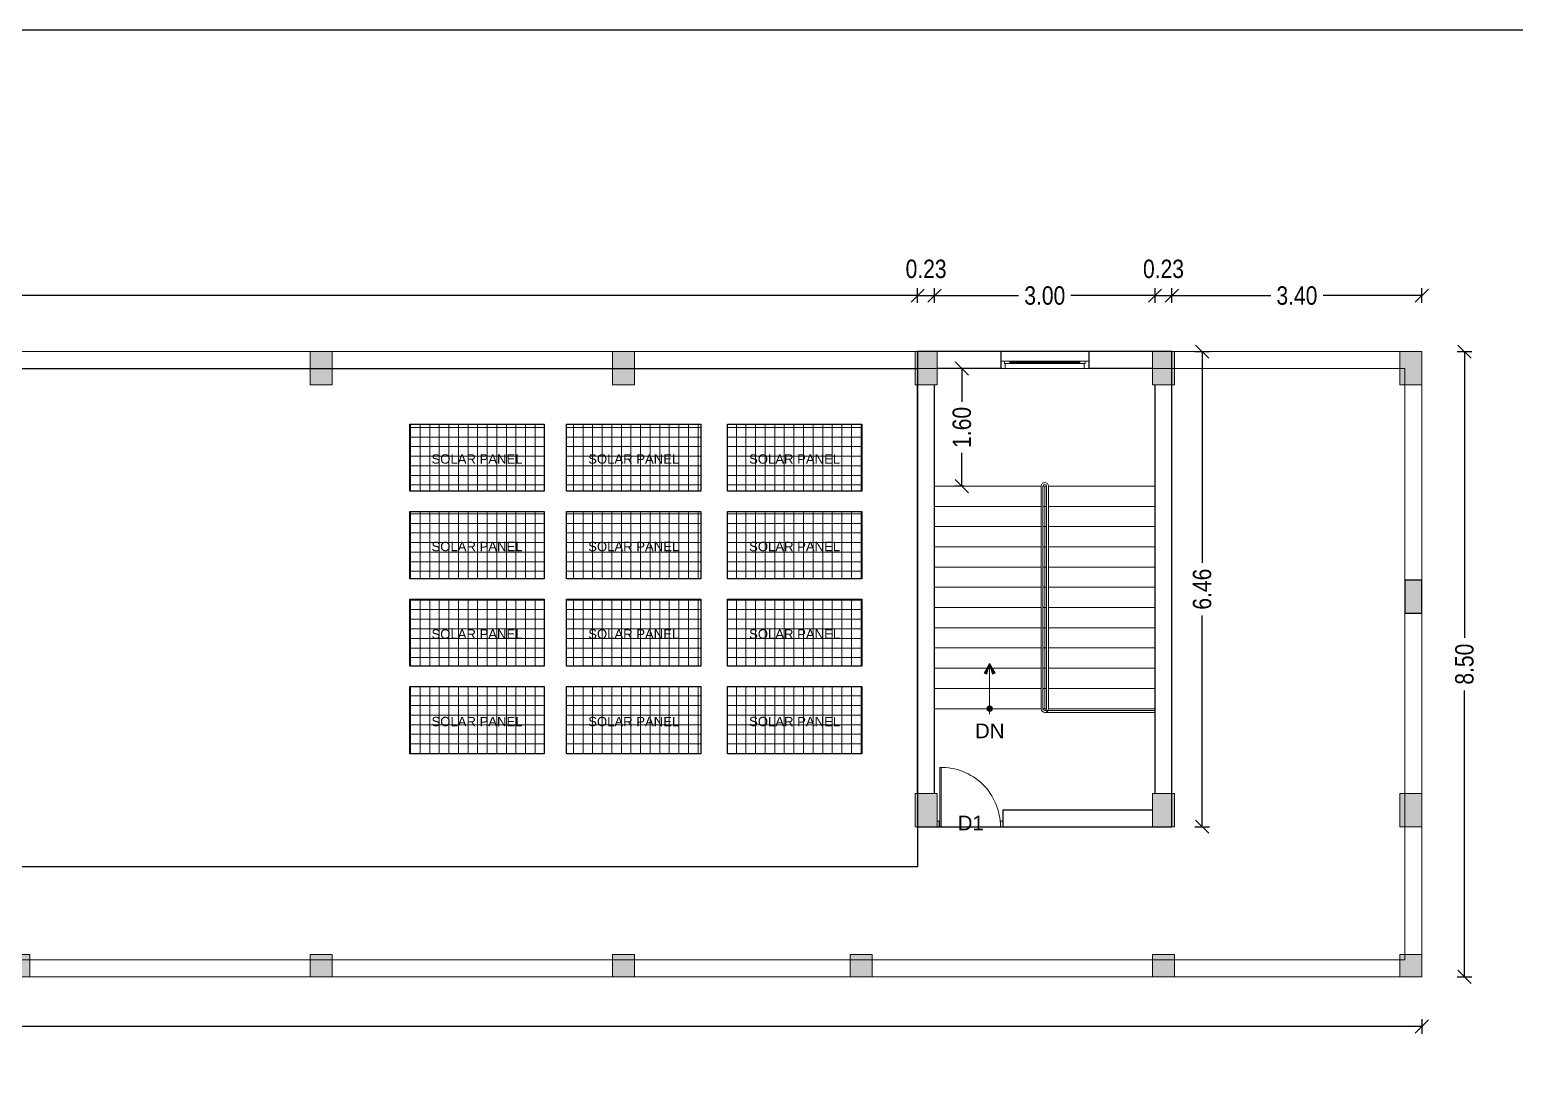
# Model space of a CAD drawing. Header units: metres. Extents: x 2792 to 3145, y -72 to 111.
# Drawn here: x 3037.36 to 3057.57, y -38.42 to -24.3 of the extents above; entities that cross this region are included whole.
import ezdxf
from ezdxf.enums import TextEntityAlignment as Align

# ---------------------------------------------------------------- set-up
doc = ezdxf.new("R2010")
doc.units = ezdxf.units.M
doc.header["$MEASUREMENT"] = 0
doc.header["$PDMODE"] = 35
for name, color, linetype, lineweight in [('BEAM', 4, 'Continuous', 30), ('Col', 2, 'Continuous', 40), ('column', 6, 'Continuous', 9), ('DIM', 7, 'Continuous', 18), ('DM', 7, 'Continuous', 18), ('El', 9, 'Continuous', 20), ('Frame', 11, 'Continuous', 20), ('JOI', 4, 'Continuous', 20), ('Stair', 52, 'Continuous', 18), ('Text', 7, 'Continuous', 5), ('WALL', 7, 'Continuous', 30)]:
    doc.layers.add(name, color=color, linetype=linetype, lineweight=lineweight)
for name, color, linetype in [('BLK_1_STAIR_HEADROOM', 1, 'Continuous'), ('SOLAR_PANEL', 3, 'Continuous'), ('THIN', 8, 'Continuous'), ('WIN', 2, 'Continuous')]:
    doc.layers.add(name, color=color, linetype=linetype)
doc.styles.add('SKR', font='ARIALN.TTF')
doc.styles.get("Standard").update_dxf_attribs({"font": 'arial.ttf'})
doc.styles.add('THILAK', font='arial.ttf', dxfattribs={"height": 8.5})
doc.dimstyles.new('SKR', dxfattribs={"dimtxt": 0.25, "dimasz": 0.18, "dimexe": 0.1, "dimexo": 0.0625, "dimgap": 0.09, "dimtad": 0, "dimzin": 0, "dimdsep": 46, "dimtxsty": 'SKR', "dimblk": 'OBLIQUE', "dimcen": 0.09, "dimclrd": 8, "dimclre": 8, "dimadec": 0, "dimazin": 0, "dimtfac": 1, "dimtofl": 0, "dimtmove": 2, "dimatfit": 3, "dimfxl": 0, "dimtolj": 1, "dimtzin": 0, "dimarcsym": 0})

# ---------------------------------------------------------------- blocks, each defined once
blk = doc.blocks.new('C')
at = {"layer": 'column'}
blk.add_hatch(color=2, dxfattribs=at).paths.add_polyline_path([(-1.4210854715202e-14, -450), (300, -450), (300, 0), (0, 0)])
at = {"layer": 'column', "color": 6}
blk.add_lwpolyline([(0, -450), (300, -450), (300, 0), (0, 0)], close=True, dxfattribs=at)
blk = doc.blocks.new('C2')
at = {"layer": 'BEAM'}
blk.add_hatch(color=2, dxfattribs=at).paths.add_polyline_path([(230, -2.84e-14), (0, 0), (0, -450), (230, -450)])
at = {"layer": 'BEAM', "color": 6}
blk.add_lwpolyline([(0, -450), (230, -450), (230, 0), (0, 0)], close=True, dxfattribs=at)
blk = doc.blocks.new('C3')
at = {"layer": 'column'}
blk.add_hatch(color=2, dxfattribs=at).paths.add_polyline_path([(300, -300), (300, 0), (0, 0), (0, -300)])
at = {"layer": 'column', "color": 6}
blk.add_lwpolyline([(0, -300), (300, -300), (300, 0), (0, 0)], close=True, dxfattribs=at)
blk = doc.blocks.new('Z$W@#478')
h = blk.add_hatch(color=256)
h.paths.add_polyline_path([(0, 0), (0.5, -0.8660254037840784), (0.2588190451024275, -0.9659258262872754)])
h.paths.add_polyline_path([(-0.5, -0.8660254037840784), (-0.2588190451024275, -0.9659258262872754), (0, 0)])
for p, q in [((-0.5, -0.8660254037840784), (0, 0)), ((-0.2588190451024275, -0.9659258262872754), (0, 0)), ((0.5, -0.8660254037840784), (0, 0)), ((0.2588190451024275, -0.9659258262872754), (0, 0)), ((-0.5, -0.8660254037840784), (-0.2588190451024275, -0.9659258262872754)), ((0.2588190451024275, -0.9659258262872754), (0.5, -0.8660254037840784))]:
    blk.add_line(p, q)
blk = doc.blocks.new('_Oblique')
at = {"color": 0, "linetype": 'ByBlock', "lineweight": -2}
blk.add_line((-0.5, -0.5), (0.5, 0.5), dxfattribs=at)
blk = doc.blocks.new('*D100')
at = {"layer": 'Defpoints', "color": 0}
for p in [(3050.135420124107, -28.90461719901437), (3050.040190946584, -30.50461719901436), (3050.135420124107, -30.50461719901436)]:
    blk.add_point(p, dxfattribs=at)
at = {"layer": 'DIM', "color": 8, "lineweight": -2}
for p, q in [((3050.072920124107, -28.90461719901437), (3049.940190946584, -28.90461719901437)), ((3050.040190946584, -28.90461719901437), (3050.040190946584, -29.35830751279336)), ((3050.040190946584, -30.50461719901436), (3050.040190946584, -30.05092688523538)), ((3050.072920124107, -30.50461719901436), (3049.940190946584, -30.50461719901436))]:
    blk.add_line(p, q, dxfattribs=at)
at = {"layer": 'DIM', "color": 8, "lineweight": -2, "xscale": 0.18, "yscale": 0.18, "zscale": 0.18}
for p, rotation in [((3050.040190946584, -28.90461719901437), 90), ((3050.040190946584, -30.50461719901436), 270)]:
    blk.add_blockref('_Oblique', p, dxfattribs=dict(at, rotation=rotation))
at = {"layer": 'DIM', "color": 0, "insert": (3050.040190946584, -29.70461719901523), "char_height": 0.25, "attachment_point": 5, "rotation": 90, "style": 'SKR'}
blk.add_mtext('\\A1;1.60', dxfattribs=at)
blk = doc.blocks.new('*D105')
at = {"layer": 'Defpoints', "color": 0}
for p in [(3049.437921518856, -27.91327194763427), (3008.517860145143, -29.38081677822788), (3049.437921518856, -29.4450321297977)]:
    blk.add_point(p, dxfattribs=at)
at = {"layer": 'DIM', "color": 8, "lineweight": -2}
for p, q in [((3008.517860145143, -28.01327194763425), (3008.517860145143, -27.81327194763426)), ((3049.437921518856, -28.01327194763425), (3049.437921518856, -27.81327194763426)), ((3008.517860145143, -27.91327194763427), (3028.538726439095, -27.91327194763427)), ((3049.437921518856, -27.91327194763427), (3029.417055224906, -27.91327194763427))]:
    blk.add_line(p, q, dxfattribs=at)
at = {"layer": 'DIM', "color": 8, "lineweight": -2, "xscale": 0.18, "yscale": 0.18, "zscale": 0.18, "rotation": 180}
blk.add_blockref('_Oblique', (3008.517860145143, -27.91327194763427), dxfattribs=at)
at = {"layer": 'DIM', "color": 8, "lineweight": -2, "xscale": 0.18, "yscale": 0.18, "zscale": 0.18}
blk.add_blockref('_Oblique', (3049.437921518856, -27.91327194763427), dxfattribs=at)
at = {"layer": 'DIM', "color": 0, "insert": (3028.977890831999, -27.91327194763427), "char_height": 0.25, "attachment_point": 5, "style": 'SKR'}
blk.add_mtext('\\A1;40.92', dxfattribs=at)
blk = doc.blocks.new('*D106')
at = {"layer": 'Defpoints', "color": 0}
for p in [(3049.667921518854, -27.91327194763427), (3049.437921518855, -29.4450321297977), (3049.667921518854, -29.42194297870777)]:
    blk.add_point(p, dxfattribs=at)
at = {"layer": 'DIM', "color": 8, "lineweight": -2}
for p, q in [((3049.437921518855, -28.01327194763425), (3049.437921518855, -27.81327194763426)), ((3049.667921518854, -28.01327194763425), (3049.667921518854, -27.81327194763426)), ((3049.437921518855, -27.91327194763427), (3049.667921518854, -27.91327194763427))]:
    blk.add_line(p, q, dxfattribs=at)
at = {"layer": 'DIM', "color": 8, "lineweight": -2, "xscale": 0.18, "yscale": 0.18, "zscale": 0.18, "rotation": 180}
blk.add_blockref('_Oblique', (3049.437921518855, -27.91327194763427), dxfattribs=at)
at = {"layer": 'DIM', "color": 8, "lineweight": -2, "xscale": 0.18, "yscale": 0.18, "zscale": 0.18}
blk.add_blockref('_Oblique', (3049.667921518854, -27.91327194763427), dxfattribs=at)
at = {"layer": 'DIM', "color": 0, "insert": (3049.552921518854, -27.55062870070384), "char_height": 0.25, "attachment_point": 5, "style": 'SKR'}
blk.add_mtext('\\A1;0.23', dxfattribs=at)
blk = doc.blocks.new('*D107')
at = {"layer": 'Defpoints', "color": 0}
for p in [(3052.667915939384, -27.91327194763427), (3052.667915939384, -29.29759484986596), (3049.667921518855, -29.42194297870777)]:
    blk.add_point(p, dxfattribs=at)
at = {"layer": 'DIM', "color": 8, "lineweight": -2}
for p, q in [((3049.667921518855, -28.01327194763425), (3049.667921518855, -27.81327194763426)), ((3052.667915939384, -28.01327194763425), (3052.667915939384, -27.81327194763426)), ((3049.667921518855, -27.91327194763427), (3050.811973981506, -27.91327194763427)), ((3052.667915939384, -27.91327194763427), (3051.523863476732, -27.91327194763427))]:
    blk.add_line(p, q, dxfattribs=at)
at = {"layer": 'DIM', "color": 8, "lineweight": -2, "xscale": 0.18, "yscale": 0.18, "zscale": 0.18, "rotation": 180}
blk.add_blockref('_Oblique', (3049.667921518855, -27.91327194763427), dxfattribs=at)
at = {"layer": 'DIM', "color": 8, "lineweight": -2, "xscale": 0.18, "yscale": 0.18, "zscale": 0.18}
blk.add_blockref('_Oblique', (3052.667915939384, -27.91327194763427), dxfattribs=at)
at = {"layer": 'DIM', "color": 0, "insert": (3051.167918729119, -27.91327194763427), "char_height": 0.25, "attachment_point": 5, "style": 'SKR'}
blk.add_mtext('\\A1;3.00', dxfattribs=at)
blk = doc.blocks.new('*D108')
at = {"layer": 'Defpoints', "color": 0}
for p in [(3052.897915939383, -27.91327194763427), (3052.667915939383, -29.29759484986596), (3052.897915939383, -29.37110518542965)]:
    blk.add_point(p, dxfattribs=at)
at = {"layer": 'DIM', "color": 8, "lineweight": -2}
for p, q in [((3052.667915939383, -28.01327194763425), (3052.667915939383, -27.81327194763426)), ((3052.897915939383, -28.01327194763425), (3052.897915939383, -27.81327194763426)), ((3052.667915939383, -27.91327194763427), (3052.897915939383, -27.91327194763427))]:
    blk.add_line(p, q, dxfattribs=at)
at = {"layer": 'DIM', "color": 8, "lineweight": -2, "xscale": 0.18, "yscale": 0.18, "zscale": 0.18, "rotation": 180}
blk.add_blockref('_Oblique', (3052.667915939383, -27.91327194763427), dxfattribs=at)
at = {"layer": 'DIM', "color": 8, "lineweight": -2, "xscale": 0.18, "yscale": 0.18, "zscale": 0.18}
blk.add_blockref('_Oblique', (3052.897915939383, -27.91327194763427), dxfattribs=at)
at = {"layer": 'DIM', "color": 0, "insert": (3052.782915939383, -27.55062870070384), "char_height": 0.25, "attachment_point": 5, "style": 'SKR'}
blk.add_mtext('\\A1;0.23', dxfattribs=at)
blk = doc.blocks.new('*D109')
at = {"layer": 'Defpoints', "color": 0}
for p in [(3056.297920259528, -27.91327194763427), (3052.897915939383, -29.37110518542965), (3056.297920259528, -29.39718259275958)]:
    blk.add_point(p, dxfattribs=at)
at = {"layer": 'DIM', "color": 8, "lineweight": -2}
for p, q in [((3052.897915939383, -28.01327194763425), (3052.897915939383, -27.81327194763426)), ((3056.297920259528, -28.01327194763425), (3056.297920259528, -27.81327194763426)), ((3052.897915939383, -27.91327194763427), (3054.241973351842, -27.91327194763427)), ((3056.297920259528, -27.91327194763427), (3054.953862847068, -27.91327194763427))]:
    blk.add_line(p, q, dxfattribs=at)
at = {"layer": 'DIM', "color": 8, "lineweight": -2, "xscale": 0.18, "yscale": 0.18, "zscale": 0.18, "rotation": 180}
blk.add_blockref('_Oblique', (3052.897915939383, -27.91327194763427), dxfattribs=at)
at = {"layer": 'DIM', "color": 8, "lineweight": -2, "xscale": 0.18, "yscale": 0.18, "zscale": 0.18}
blk.add_blockref('_Oblique', (3056.297920259528, -27.91327194763427), dxfattribs=at)
at = {"layer": 'DIM', "color": 0, "insert": (3054.597918099455, -27.91327194763427), "char_height": 0.25, "attachment_point": 5, "style": 'SKR'}
blk.add_mtext('\\A1;3.40', dxfattribs=at)
blk = doc.blocks.new('*D111')
at = {"layer": 'Defpoints', "color": 0}
for p in [(3001.692915939383, -36.47566855742127), (3056.297920259528, -36.47566855742127), (3056.297920259528, -37.85013107799603)]:
    blk.add_point(p, dxfattribs=at)
at = {"layer": 'DIM', "color": 8, "lineweight": -2}
for p, q in [((3001.692915939383, -37.75013107799602), (3001.692915939383, -37.95013107799603)), ((3056.297920259528, -37.75013107799602), (3056.297920259528, -37.95013107799603)), ((3001.692915939383, -37.85013107799603), (3028.579275534653, -37.85013107799603)), ((3056.297920259528, -37.85013107799603), (3029.411560664258, -37.85013107799603))]:
    blk.add_line(p, q, dxfattribs=at)
at = {"layer": 'DIM', "color": 8, "lineweight": -2, "xscale": 0.18, "yscale": 0.18, "zscale": 0.18, "rotation": 180}
blk.add_blockref('_Oblique', (3001.692915939383, -37.85013107799603), dxfattribs=at)
at = {"layer": 'DIM', "color": 8, "lineweight": -2, "xscale": 0.18, "yscale": 0.18, "zscale": 0.18}
blk.add_blockref('_Oblique', (3056.297920259528, -37.85013107799603), dxfattribs=at)
at = {"layer": 'DIM', "color": 0, "insert": (3028.995418099456, -37.85013107799603), "char_height": 0.25, "attachment_point": 5, "style": 'SKR'}
blk.add_mtext('\\A1;54.61', dxfattribs=at)
blk = doc.blocks.new('*D112')
at = {"layer": 'Defpoints', "color": 0}
for p in [(3056.297920259528, -28.67461719901435), (3056.877650269973, -28.67461719901435), (3056.297920259528, -37.17461719901436)]:
    blk.add_point(p, dxfattribs=at)
at = {"layer": 'DIM', "color": 8, "lineweight": -2}
for p, q in [((3056.777650269974, -28.67461719901435), (3056.977650269974, -28.67461719901435)), ((3056.877650269973, -28.67461719901435), (3056.877650269973, -32.5686724514018)), ((3056.877650269973, -37.17461719901436), (3056.877650269973, -33.2805619466269)), ((3056.777650269974, -37.17461719901436), (3056.977650269974, -37.17461719901436))]:
    blk.add_line(p, q, dxfattribs=at)
at = {"layer": 'DIM', "color": 8, "lineweight": -2, "xscale": 0.18, "yscale": 0.18, "zscale": 0.18}
for p, rotation in [((3056.877650269973, -28.67461719901435), 90), ((3056.877650269973, -37.17461719901436), 270)]:
    blk.add_blockref('_Oblique', p, dxfattribs=dict(at, rotation=rotation))
at = {"layer": 'DIM', "color": 0, "insert": (3056.877650269973, -32.92461719901521), "char_height": 0.25, "attachment_point": 5, "rotation": 90, "style": 'SKR'}
blk.add_mtext('\\A1;8.50', dxfattribs=at)
blk = doc.blocks.new('*D115')
at = {"layer": 'Defpoints', "color": 0}
for p in [(3052.932850649887, -28.67461719901435), (3053.308758885192, -28.67461719901435), (3052.932913149887, -35.13461719901427)]:
    blk.add_point(p, dxfattribs=at)
at = {"layer": 'DIM', "color": 8, "lineweight": -2}
for p, q in [((3053.208758885193, -28.67461719901435), (3053.408758885192, -28.67461719901435)), ((3053.308758885192, -28.67461719901435), (3053.308758885192, -31.54781979110163)), ((3053.308758885192, -35.13461719901427), (3053.308758885192, -32.261414606927)), ((3053.208758885193, -35.13461719901427), (3053.408758885192, -35.13461719901427))]:
    blk.add_line(p, q, dxfattribs=at)
at = {"layer": 'DIM', "color": 8, "lineweight": -2, "xscale": 0.18, "yscale": 0.18, "zscale": 0.18}
for p, rotation in [((3053.308758885192, -28.67461719901435), 90), ((3053.308758885192, -35.13461719901427), 270)]:
    blk.add_blockref('_Oblique', p, dxfattribs=dict(at, rotation=rotation))
at = {"layer": 'DIM', "color": 0, "insert": (3053.308758885191, -31.90461719901517), "char_height": 0.25, "attachment_point": 5, "rotation": 90, "style": 'SKR'}
blk.add_mtext('\\A1;6.46', dxfattribs=at)
blk = doc.blocks.new('A$C3D4E6845')
at = {"layer": 'DM', "ltscale": 10}
h = blk.add_hatch(dxfattribs=at)
h.set_pattern_fill('NET', color=8, scale=0.1)
h.set_pattern_definition([(0, (-487.7911514053571, 70.23158455631868), (0, 0.3175), []), (90, (-487.7911514053571, 70.23158455631868), (-0.3175, 0), [])])
h.paths.add_polyline_path([(-0.1236698391398932, 3.202925700169203), (-0.1236698391398932, 5.428596725422778), (-4.575011889647155, 5.428596725422778), (-4.575011889647155, 3.202925700169203)])
h.paths.add_polyline_path([(-3.935996052866015, 4.03045081201219), (-0.7599467067548176, 4.03045081201219), (-0.7599467067548176, 4.512691514449457), (-3.935996052866015, 4.512691514449457)], flags=24)
at = {"layer": 'THIN', "color": 6, "ltscale": 3}
blk.add_lwpolyline([(-0.1236698391398932, 3.202925700169203), (-4.575011889647155, 3.202925700169203), (-4.575011889647155, 5.428596725422778), (-0.1236698391398932, 5.428596725422778)], close=True, dxfattribs=at)
at = {"layer": 'Text', "style": 'THILAK'}
blk.add_text('SOLAR PANEL', height=0.3106855063823422, dxfattribs=at).set_placement((-3.855622602459788, 4.116122446360805))
blk = doc.blocks.new('A$C7F851B0A')
for p, q in [((1.5, 0), (1.5, 32.24127789030581)), ((2.25, 0), (2.25, 32.25)), ((1.195695025358872, 3), (0, 3)), ((0, 0), (0, 3)), ((1.195695025358872, 0), (0, 0)), ((1.195695025358872, 0), (1.195695025358872, 3)), ((2.25, 0), (1.5, 0)), ((34.5, 0), (34.5, 3)), ((34.5, 3), (36, 3)), ((34.5, 0), (36, 0)), ((36, 0), (36, 3))]:
    blk.add_line(p, q)
blk.add_arc((2.25, 0), 32.25, 0, 91.33258012431831)

msp = doc.modelspace()

# ---------------------------------------------------------------- hatches: boundary and pattern name
at = {"layer": 'column'}
msp.add_hatch(color=2, dxfattribs=at).paths.add_polyline_path([(3049.402853439384, -29.12461719901434), (3049.702853439383, -29.12461719901434), (3049.702853439383, -28.67461719901434), (3049.402853439384, -28.67461719901434)])
at = {"layer": 'DIM'}
h = msp.add_hatch(color=256, dxfattribs=at)
h.paths.add_polyline_path([(3050.417921518855, -33.49128386552198, 0.4142135623728287), (3050.379588185363, -33.52961719901433), (3050.417921518855, -33.52961719901433)])
h.paths.add_polyline_path([(3050.417921518855, -33.49128386552198), (3050.417921518855, -33.52961719901433), (3050.45625485187, -33.52961719901433, 0.4142135623730951)])
h.paths.add_polyline_path([(3050.45625485187, -33.52961719901433), (3050.417921518855, -33.52961719901433), (3050.417921518855, -33.56795053250656, 0.4142135623730951)])
h.paths.add_polyline_path([(3050.417921518855, -33.52961719901433), (3050.379588185363, -33.52961719901433, 0.4142135623730951), (3050.417921518855, -33.56795053250656)])
h = msp.add_hatch(color=8, dxfattribs=at)
h.dxf.hatch_style = 1
h.paths.add_polyline_path([(3049.702915939383, -35.13461719901427), (3049.402915939384, -35.13461719901427), (3049.402915939384, -34.68461719853741), (3049.702915939383, -34.68461719853741)])
h = msp.add_hatch(color=8, dxfattribs=at)
h.dxf.hatch_style = 1
h.paths.add_polyline_path([(3052.932913149886, -35.13461719901427), (3052.632913149885, -35.13461719901427), (3052.632913149885, -34.68461719853741), (3052.932913149886, -34.68461719853741)])

# ---------------------------------------------------------------- linework, layer by layer
msp.add_lwpolyline([(2999.484082552637, -24.29747874284954), (3069.279321990168, -24.29747874284954), (3069.279321990168, -71.97156089141255), (2999.484082552637, -71.97156089141255)], close=True)
at = {"layer": 'BLK_1_STAIR_HEADROOM', "linetype": 'ByBlock'}
msp.add_lwpolyline([(3052.897865724617, -28.67461719901434), (3049.437921518855, -28.67461719901434), (3049.437920980497, -35.1346150722721), (3052.897865186258, -35.1346150722721)], close=True, dxfattribs=at)
at = {"layer": 'Col', "color": 6, "lineweight": 18}
for points in [[(3049.702915939383, -29.12461719901427), (3049.402915939384, -29.12461719901427), (3049.402915939384, -28.67461719901434), (3049.702915939383, -28.67461719901434)], [(3052.932913149886, -29.12461719901427), (3052.632913149885, -29.12461719901427), (3052.632913149885, -28.67461719901434), (3052.932913149886, -28.67461719901434)], [(3049.702915939383, -35.13461719901427), (3049.402915939384, -35.13461719901427), (3049.402915939384, -34.68461719853741), (3049.702915939383, -34.68461719853741)], [(3052.932913149886, -35.13461719901427), (3052.632913149885, -35.13461719901427), (3052.632913149885, -34.68461719853741), (3052.932913149886, -34.68461719853741)]]:
    msp.add_lwpolyline(points, close=True, dxfattribs=at)
at = {"layer": 'column', "color": 6}
msp.add_lwpolyline([(3049.402853439384, -29.12461719901434), (3049.702853439383, -29.12461719901434), (3049.702853439383, -28.67461719901434), (3049.402853439384, -28.67461719901434)], close=True, dxfattribs=at)
at = {"layer": 'DIM'}
msp.add_line((3050.417921518855, -32.91567508180006), (3050.417921518855, -33.60628386552199), dxfattribs=at)
for points in [[(3001.692915939383, -28.67461719901434), (3056.297920259528, -28.67461719901434), (3056.297920259528, -37.17461719901436), (3001.692915939383, -37.17461719901436)], [(3001.922915939383, -28.90461719901433), (3056.067920259529, -28.90461719901433), (3056.067920259529, -36.94461719901435), (3001.922915939383, -36.94461719901435)]]:
    msp.add_lwpolyline(points, close=True, dxfattribs=at)
msp.add_circle((3050.417921518855, -33.52961719901433), 0.0383333333333316, dxfattribs=at)
at = {"layer": 'El'}
for p, q in [((3051.767918729357, -28.67461719901434), (3050.567918729358, -28.67461719901434)), ((3050.692919310145, -28.80461673409803), (3051.642918148094, -28.80461673409803)), ((3050.692919310145, -28.8358668795334), (3051.642918148094, -28.8358668795334)), ((3051.705418438965, -28.90461719901436), (3050.63041901975, -28.90461719901436))]:
    msp.add_line(p, q, dxfattribs=at)
at = {"layer": 'Frame'}
for p, q in [((3050.692919310145, -28.80461673409803), (3050.567918729358, -28.80461673409803)), ((3050.617918961576, -28.80461673409803), (3050.617918961576, -28.8358668795334)), ((3050.617918961576, -28.8358668795334), (3050.692919310145, -28.8358668795334)), ((3050.63041901975, -28.90461719901436), (3050.63041901975, -28.8358668795334)), ((3050.692919310145, -28.8358668795334), (3050.692919310145, -28.80461673409803)), ((3051.642918148094, -28.8358668795334), (3051.642918148094, -28.80461673409803)), ((3051.642918148094, -28.80461673409803), (3051.767918729357, -28.80461673409803)), ((3051.717918496661, -28.8358668795334), (3051.642918148094, -28.8358668795334)), ((3051.705418438965, -28.90461719901436), (3051.705418438965, -28.8358668795334)), ((3051.717918496661, -28.80461673409803), (3051.717918496661, -28.8358668795334)), ((3050.63041901975, -28.90461719901436), (3050.567918729358, -28.90461719901436)), ((3051.705418438965, -28.90461719901436), (3051.767918729357, -28.90461719901436))]:
    msp.add_line(p, q, dxfattribs=at)
at = {"layer": 'Frame', "ltscale": 20}
for p, q in [((3051.11791593986, -30.50461719901436), (3051.11791593986, -33.52961719901433)), ((3051.142915939383, -30.50461719901436), (3051.142915939383, -33.52961719901433)), ((3051.192915939383, -30.50461719901436), (3051.192915939383, -33.52961719901433)), ((3051.217915939861, -30.50461719901436), (3051.217915939861, -33.52961719901433)), ((3051.167921518855, -33.55461719853629), (3052.667915939383, -33.55461719853629)), ((3051.167921518855, -33.57961719901432), (3052.667915939383, -33.57961719901432))]:
    msp.add_line(p, q, dxfattribs=at)
for centre, radius, start, end in [((3051.167915939383, -30.50461719901436), 0.0500000000000007, 0, 180), ((3051.167915939383, -30.50461719901436), 0.0250000000000004, 0, 180), ((3051.167921518855, -33.52961719901433), 0.0500000000000007, 180, 0), ((3051.167921518855, -33.52961719901433), 0.0250000000000004, 180, 0)]:
    msp.add_arc(centre, radius, start, end, dxfattribs=at)
at = {"layer": 'SOLAR_PANEL', "color": 3}
msp.add_lwpolyline([(3018.570946165741, -28.90461719901433), (3049.437921499688, -28.90461719901433), (3049.437921499688, -35.67946677702003), (3018.570946165741, -35.67946677702003)], close=True, dxfattribs=at)
at = {"layer": 'Stair', "ltscale": 20}
for p, q in [((3049.667915939383, -30.50461719901436), (3051.11791593986, -30.50461719901436)), ((3051.142915939383, -30.50461719901436), (3051.192915939383, -30.50461719901436)), ((3051.167915939383, -30.50461719901436), (3051.167915939383, -33.52961719901433)), ((3051.217915939861, -30.50461719901436), (3052.667915939383, -30.50461719901436)), ((3049.667915939383, -30.77961719901433), (3051.11791593986, -30.77961719901433)), ((3051.142915939383, -30.77961719901433), (3051.192915939383, -30.77961719901433)), ((3051.217915939861, -30.77961719901433), (3052.667915939383, -30.77961719901433)), ((3049.667915939383, -31.0546171985375), (3051.11791593986, -31.0546171985375)), ((3051.142915939383, -31.0546171985375), (3051.192915939383, -31.0546171985375)), ((3051.217915939861, -31.0546171985375), (3052.667915939383, -31.0546171985375)), ((3049.667915939383, -31.32961719901429), (3051.11791593986, -31.32961719901429)), ((3051.142915939383, -31.32961719901429), (3051.192915939383, -31.32961719901429)), ((3051.192921518854, -31.32961719901429), (3051.167921518855, -31.32961719901429)), ((3051.167921518855, -31.32961719901429), (3051.167921518855, -33.52961719901433)), ((3051.217915939861, -31.32961719901429), (3052.667915939383, -31.32961719901429)), ((3049.667915939383, -31.60461719901427), (3051.11791593986, -31.60461719901427)), ((3051.142915939383, -31.60461719901427), (3051.192915939383, -31.60461719901427)), ((3051.192921518854, -31.60461719901427), (3051.167921518855, -31.60461719901427)), ((3051.217915939861, -31.60461719901427), (3052.667915939383, -31.60461719901427)), ((3049.667915939383, -31.87961719901436), (3051.11791593986, -31.87961719901436)), ((3051.142915939383, -31.87961719901436), (3051.192915939383, -31.87961719901436)), ((3051.192921518854, -31.87961719901436), (3051.167921518855, -31.87961719901436)), ((3051.217915939861, -31.87961719901436), (3052.667915939383, -31.87961719901436)), ((3049.667915939383, -32.15461719901433), (3051.11791593986, -32.15461719901433)), ((3051.142915939383, -32.15461719901433), (3051.192915939383, -32.15461719901433)), ((3051.192921518854, -32.15461719901433), (3051.167921518855, -32.15461719901433)), ((3051.217915939861, -32.15461719901433), (3052.667915939383, -32.15461719901433)), ((3049.667915939383, -32.4296171985375), (3051.11791593986, -32.4296171985375)), ((3051.142915939383, -32.4296171985375), (3051.192915939383, -32.4296171985375)), ((3051.217915939861, -32.4296171985375), (3052.667915939383, -32.4296171985375)), ((3049.667915939383, -32.70461719901428), (3051.11791593986, -32.70461719901428)), ((3051.142915939383, -32.70461719901428), (3051.192915939383, -32.70461719901428)), ((3051.192921518854, -32.70461719901428), (3051.167921518855, -32.70461719901428)), ((3051.217915939861, -32.70461719901428), (3052.667915939383, -32.70461719901428)), ((3049.667915939383, -32.97961719901426), (3051.11791593986, -32.97961719901426)), ((3051.192921518854, -32.97961719901426), (3051.142921519332, -32.97961719901426)), ((3051.192921518854, -32.97961719901426), (3051.167921518855, -32.97961719901426)), ((3051.217915939861, -32.97961719901426), (3052.667915939383, -32.97961719901426)), ((3049.667915939383, -33.25461719901436), (3051.11791593986, -33.25461719901436)), ((3051.192921518854, -33.25461719901436), (3051.142921519332, -33.25461719901436)), ((3051.192921518854, -33.25461719901436), (3051.167921518855, -33.25461719901436)), ((3051.217915939861, -33.25461719901436), (3052.667915939383, -33.25461719901436)), ((3049.667915939383, -33.52961719901433), (3051.11791593986, -33.52961719901433)), ((3051.192921518854, -33.52961719901433), (3051.142921519332, -33.52961719901433)), ((3051.192921518854, -33.52961719901433), (3051.167921518855, -33.52961719901433)), ((3051.217915939861, -33.52961719901433), (3052.667915939383, -33.52961719901433))]:
    msp.add_line(p, q, dxfattribs=at)
at = {"layer": 'WALL'}
for p, q in [((3050.567924308829, -28.67461719901434), (3049.702915939383, -28.67461719901434)), ((3050.567924308829, -28.67461719901434), (3050.567924308829, -28.90461719901436)), ((3052.63291593986, -28.67461719901434), (3051.767918729357, -28.67461719901434)), ((3051.767918729357, -28.67461719901434), (3051.767918729357, -28.90461719901436)), ((3050.567924308829, -28.90461719901436), (3049.702915939383, -28.90461719901436)), ((3052.632921518855, -28.90461719901436), (3051.767918729357, -28.90461719901436)), ((3052.897865705448, -31.41961723431863), (3052.897865705448, -28.90461719901433)), ((3049.437921518855, -34.68461719853741), (3049.437921518855, -29.12461719901434)), ((3049.667921518855, -34.68461719853741), (3049.667921518855, -29.12461719901427)), ((3052.667915939383, -34.68461719853741), (3052.667915939383, -29.12461719901427)), ((3052.897915939383, -34.68461719853741), (3052.897915939383, -29.12461719901434)), ((3050.602917127599, -34.90461425202088), (3052.632913149885, -34.90461719901469)), ((3050.602917127599, -35.13461425202045), (3050.602917127599, -34.90461425202088)), ((3050.602917127599, -35.13461425202045), (3052.632913149885, -35.13461719901427))]:
    msp.add_line(p, q, dxfattribs=at)
at = {"layer": 'WIN'}
for p, q in [((3051.642918148094, -28.8171167917954), (3050.692919310145, -28.8171167917954)), ((3051.642918148094, -28.82336682088243), (3050.692919310145, -28.82336682088243))]:
    msp.add_line(p, q, dxfattribs=at)

# ---------------------------------------------------------------- block references
at = {"layer": 'BEAM', "color": 4, "xscale": 0.001, "yscale": 0.001, "zscale": 0.001}
for name, p in [('C', (3041.172847860389, -28.67461719901434)), ('C', (3045.287847859913, -28.67461719901434)), ('C', (3052.632850649886, -28.67461719901434)), ('C', (3055.997853439383, -28.67461719901434)), ('C2', (3056.067920259529, -31.78047152345295)), ('C', (3055.997853439383, -34.68461719901434)), ('C3', (3037.057915939384, -36.87461719901435)), ('C3', (3041.172915939383, -36.87461719901435)), ('C3', (3045.287915939383, -36.87461719901435)), ('C3', (3048.517915939383, -36.87461719901435)), ('C3', (3052.632913149885, -36.87461719901435)), ('C3', (3055.997920259529, -36.87461719901435))]:
    msp.add_blockref(name, p, dxfattribs=at)
at = {"layer": 'DIM', "xscale": -0.15, "yscale": 0.15, "zscale": 0.15}
msp.add_blockref('Z$W@#478', (3050.417921518855, -32.91567508180006), dxfattribs=at)
at = {"layer": 'DM', "color": 0, "ltscale": 10, "xscale": 0.4107209977537007, "yscale": 0.4107209977537007, "zscale": 0.4107209977537007}
for p in [(3044.407717320706, -31.88905082181057), (3046.539984879036, -31.88905082181057), (3048.728893007954, -31.88905082181057), (3044.407717320706, -33.0789937866372), (3046.539984879036, -33.0789937866372), (3048.728893007954, -33.0789937866372), (3044.407717320706, -34.26893675146383), (3046.539984879036, -34.26893675146383), (3048.728893007954, -34.26893675146383), (3044.407717320706, -35.45887971629046), (3046.539984879036, -35.45887971629046), (3048.728893007954, -35.45887971629046)]:
    msp.add_blockref('A$C3D4E6845', p, dxfattribs=at)
at = {"layer": 'Frame', "xscale": -0.025, "yscale": -0.025, "zscale": 0.025, "rotation": 179.9974024783861}
msp.add_blockref('A$C7F851B0A', (3049.702915939383, -35.13461719901427), dxfattribs=at)

# ---------------------------------------------------------------- texts
at = {"layer": 'JOI'}
msp.add_text('D1', height=0.2, dxfattribs=at).set_placement((3050.160722427028, -35.08411190313086), align=Align.MIDDLE_CENTER)
at = {"layer": 'Text'}
msp.add_text('DN', height=0.2, dxfattribs=at).set_placement((3050.418944711261, -33.73183942134247), align=Align.TOP_CENTER)

# ---------------------------------------------------------------- dimensions: what is measured, and where the dimension line sits
at = {"layer": 'DIM'}
for base, p1, p2, picture, middle in [((3049.667921518854, -27.91327194763427), (3049.437921518855, -29.4450321297977), (3049.667921518854, -29.42194297870777), '*D106', (3049.552921518854, -27.55062870070384)), ((3052.897915939383, -27.91327194763427), (3052.667915939383, -29.29759484986596), (3052.897915939383, -29.37110518542965), '*D108', (3052.782915939383, -27.55062870070384)), ((3049.437921518856, -27.91327194763427), (3008.517860145143, -29.38081677822788), (3049.437921518856, -29.4450321297977), '*D105', (3028.977890831999, -27.91327194763427)), ((3052.667915939384, -27.91327194763427), (3049.667921518855, -29.42194297870777), (3052.667915939384, -29.29759484986596), '*D107', (3051.167918729119, -27.91327194763427)), ((3056.297920259528, -27.91327194763427), (3052.897915939383, -29.37110518542965), (3056.297920259528, -29.39718259275958), '*D109', (3054.597918099455, -27.91327194763427)), ((3056.297920259528, -37.85013107799603), (3001.692915939383, -36.47566855742127), (3056.297920259528, -36.47566855742127), '*D111', (3028.995418099456, -37.85013107799603))]:
    dim = msp.add_linear_dim(base=base, p1=p1, p2=p2, dimstyle='SKR', override={"dimpost": '\\X'}, dxfattribs=at)
    dim.commit()
    dim.dimension.update_dxf_attribs({"geometry": picture, "text_midpoint": middle})
for base, p1, p2, picture, middle in [((3053.308758885192, -28.67461719901435), (3052.932913149886, -35.13461719901427), (3052.932850649886, -28.67461719901434), '*D115', (3053.308758885191, -31.90461719901517)), ((3056.877650269973, -28.67461719901435), (3056.297920259528, -37.17461719901436), (3056.297920259528, -28.67461719901434), '*D112', (3056.877650269973, -32.92461719901521)), ((3050.040190946584, -30.50461719901436), (3050.135420124106, -28.90461719901436), (3050.135420124106, -30.50461719901436), '*D100', (3050.040190946584, -29.70461719901523))]:
    dim = msp.add_linear_dim(base=base, p1=p1, p2=p2, angle=90, dimstyle='SKR', override={"dimpost": '\\X'}, dxfattribs=at)
    dim.commit()
    dim.dimension.update_dxf_attribs({"geometry": picture, "text_midpoint": middle})

doc.saveas('drawing.dxf')
